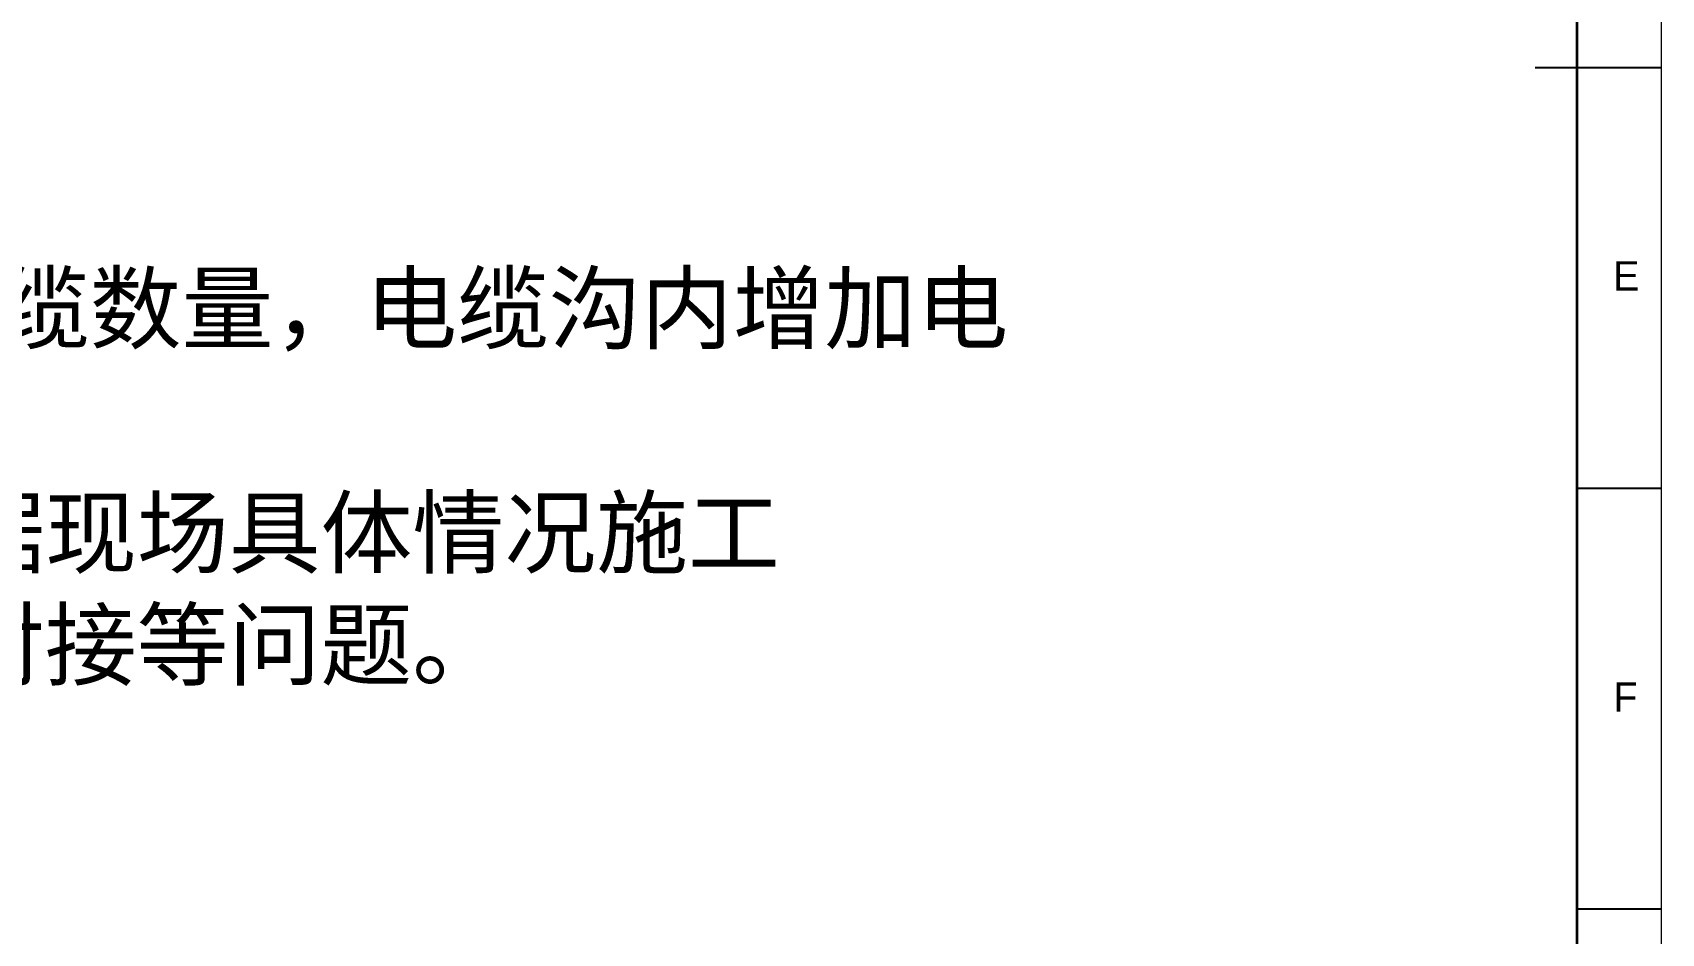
# Model space of a CAD drawing. Extents: x 1129386 to 1341523, y 309636 to 351636.
# Drawn here: x 1322173 to 1341523, y 320346 to 331056 of the extents above; entities that cross this region are included whole.
import ezdxf

# ---------------------------------------------------------------- set-up
doc = ezdxf.new("R2010")
doc.units = 0
doc.header["$LTSCALE"] = 1000
doc.header["$MEASUREMENT"] = 0
doc.linetypes.add('SLD-实线', pattern=[0, 0])
doc.layers.add('实线层', color=7, linetype='SLD-实线', lineweight=35)
doc.layers.add('标注层', color=7, linetype='SLD-实线')
doc.layers.add('细线层', color=7, linetype='SLD-实线')
doc.styles.add('SLDTEXTSTYLE0', font='', dxfattribs={"bigfont": 'bigfont'})
doc.styles.add('SLDTEXTSTYLE1', font='')
doc.styles.get('SLDTEXTSTYLE0').set_extended_font_data('汉仪长仿宋体')
doc.styles.get('SLDTEXTSTYLE1').set_extended_font_data('汉仪长仿宋体')

msp = doc.modelspace()

# ---------------------------------------------------------------- linework, layer by layer
at = {"color": 7, "linetype": 'SLD-实线', "lineweight": 18}
msp.add_line((1341523.1, 309635.9), (1341523.1, 351635.9), dxfattribs=at)
at = {"layer": '实线层', "color": 7, "lineweight": 35}
msp.add_line((1340523.1, 310635.9), (1340523.1, 350635.9), dxfattribs=at)
at = {"layer": '实线层', "lineweight": 25}
msp.add_line((1341523.1, 330635.9), (1340023.1, 330635.9), dxfattribs=at)
at = {"layer": '细线层'}
for p, q in [((1341523.1, 325635.9), (1340523.1, 325635.9)), ((1341523.1, 320635.9), (1340523.1, 320635.9))]:
    msp.add_line(p, q, dxfattribs=at)

# ---------------------------------------------------------------- texts
at = {"color": 7, "linetype": 'SLD-实线', "lineweight": 18, "char_height": 350, "attachment_point": 2, "style": 'SLDTEXTSTYLE1'}
for s, insert in [('E', (1341105.3, 328337.9)), ('F', (1341096, 323332.2))]:
    msp.add_mtext(s, dxfattribs=dict(at, insert=insert))
at = {"layer": '标注层', "insert": (1292314.5, 328178.3), "char_height": 800, "attachment_point": 1, "style": 'SLDTEXTSTYLE0'}
msp.add_mtext('{\\fFangSong|b0|i0|c134|p2;1、 主电缆沟宽度600mm，辅电缆沟宽度300mm，深度请考虑电缆数量，电缆沟内增加电\\P   缆支架，并设置电缆沟盖板；\\P2、图纸所示位置为参考，具体位置依据设计院的图纸，并根据现场具体情况施工\\P   并充分考虑电缆转弯半径、电缆沟排水、基础内外电缆沟对接等问题。}', dxfattribs=at)

doc.saveas('drawing.dxf')
